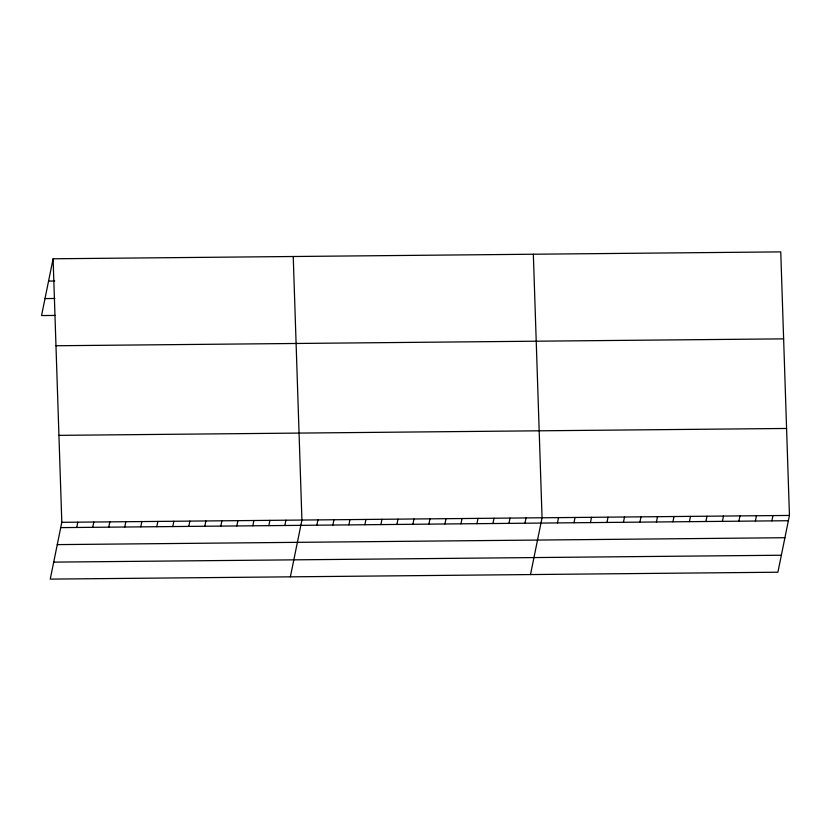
<?xml version="1.0" encoding="UTF-8"?>
<svg xmlns="http://www.w3.org/2000/svg" width="831" height="831" viewBox="0 0 831 831"><rect width="100%" height="100%" fill="white"/><g stroke="black" fill="none" stroke-linecap="round" stroke-linejoin="round"><path stroke-width="1.25" d="M53.101 258.784L61.806 522.325L50.244 579.114L777.899 572.216L789.45 515.438L780.756 251.886L53.101 258.784L41.55 315.562L55.095 315.437M76.732 527.467L77.813 522.18M92.74 527.321L93.82 522.024M108.747 527.166L109.827 521.868M124.754 527.01L125.834 521.723M140.771 526.864L141.841 521.567M156.779 526.709L157.848 521.421M172.786 526.563L173.856 521.266M188.793 526.407L189.873 521.11M204.8 526.252L205.88 520.964M220.807 526.106L221.887 520.808M236.814 525.95L237.895 520.663M252.821 525.805L253.902 520.507M268.829 525.649L269.909 520.351M284.846 525.493L285.916 520.206M290.372 576.839L301.923 520.05L293.229 256.509M316.86 525.192L317.93 519.905M332.867 525.047L333.948 519.749M348.875 524.891L349.955 519.593M364.882 524.735L365.962 519.448M380.889 524.59L381.969 519.292M396.896 524.434L397.976 519.146M412.903 524.288L413.983 518.991M428.91 524.132L429.991 518.835M444.928 523.977L445.998 518.689M460.935 523.831L462.005 518.534M476.942 523.675L478.012 518.388M492.949 523.53L494.03 518.232M508.956 523.374L510.037 518.077M524.963 523.218L526.044 517.931M530.5 574.564L542.051 517.775L533.346 254.234M557.466 522.917L558.546 517.62M573.961 522.761L575.042 517.464M590.457 522.606L591.527 517.308M606.942 522.45L608.022 517.152M623.437 522.294L624.517 516.996M639.932 522.138L641.013 516.84M656.428 521.972L657.508 516.685M672.923 521.816L673.993 516.529M689.408 521.66L690.488 516.373M705.903 521.504L706.984 516.217M722.399 521.349L723.479 516.061M738.894 521.193L739.974 515.906M755.389 521.037L756.459 515.75M771.885 520.881L772.955 515.594M48.572 281.065L54.721 281.003M45.009 298.578L54.856 298.485M55.978 345.748L783.623 338.861M58.928 435.361L786.583 428.464M61.806 522.325L789.45 515.438M60.725 527.623L788.37 520.725M57.266 544.617L784.911 537.719M53.703 562.12L781.358 555.233"/></g></svg>
